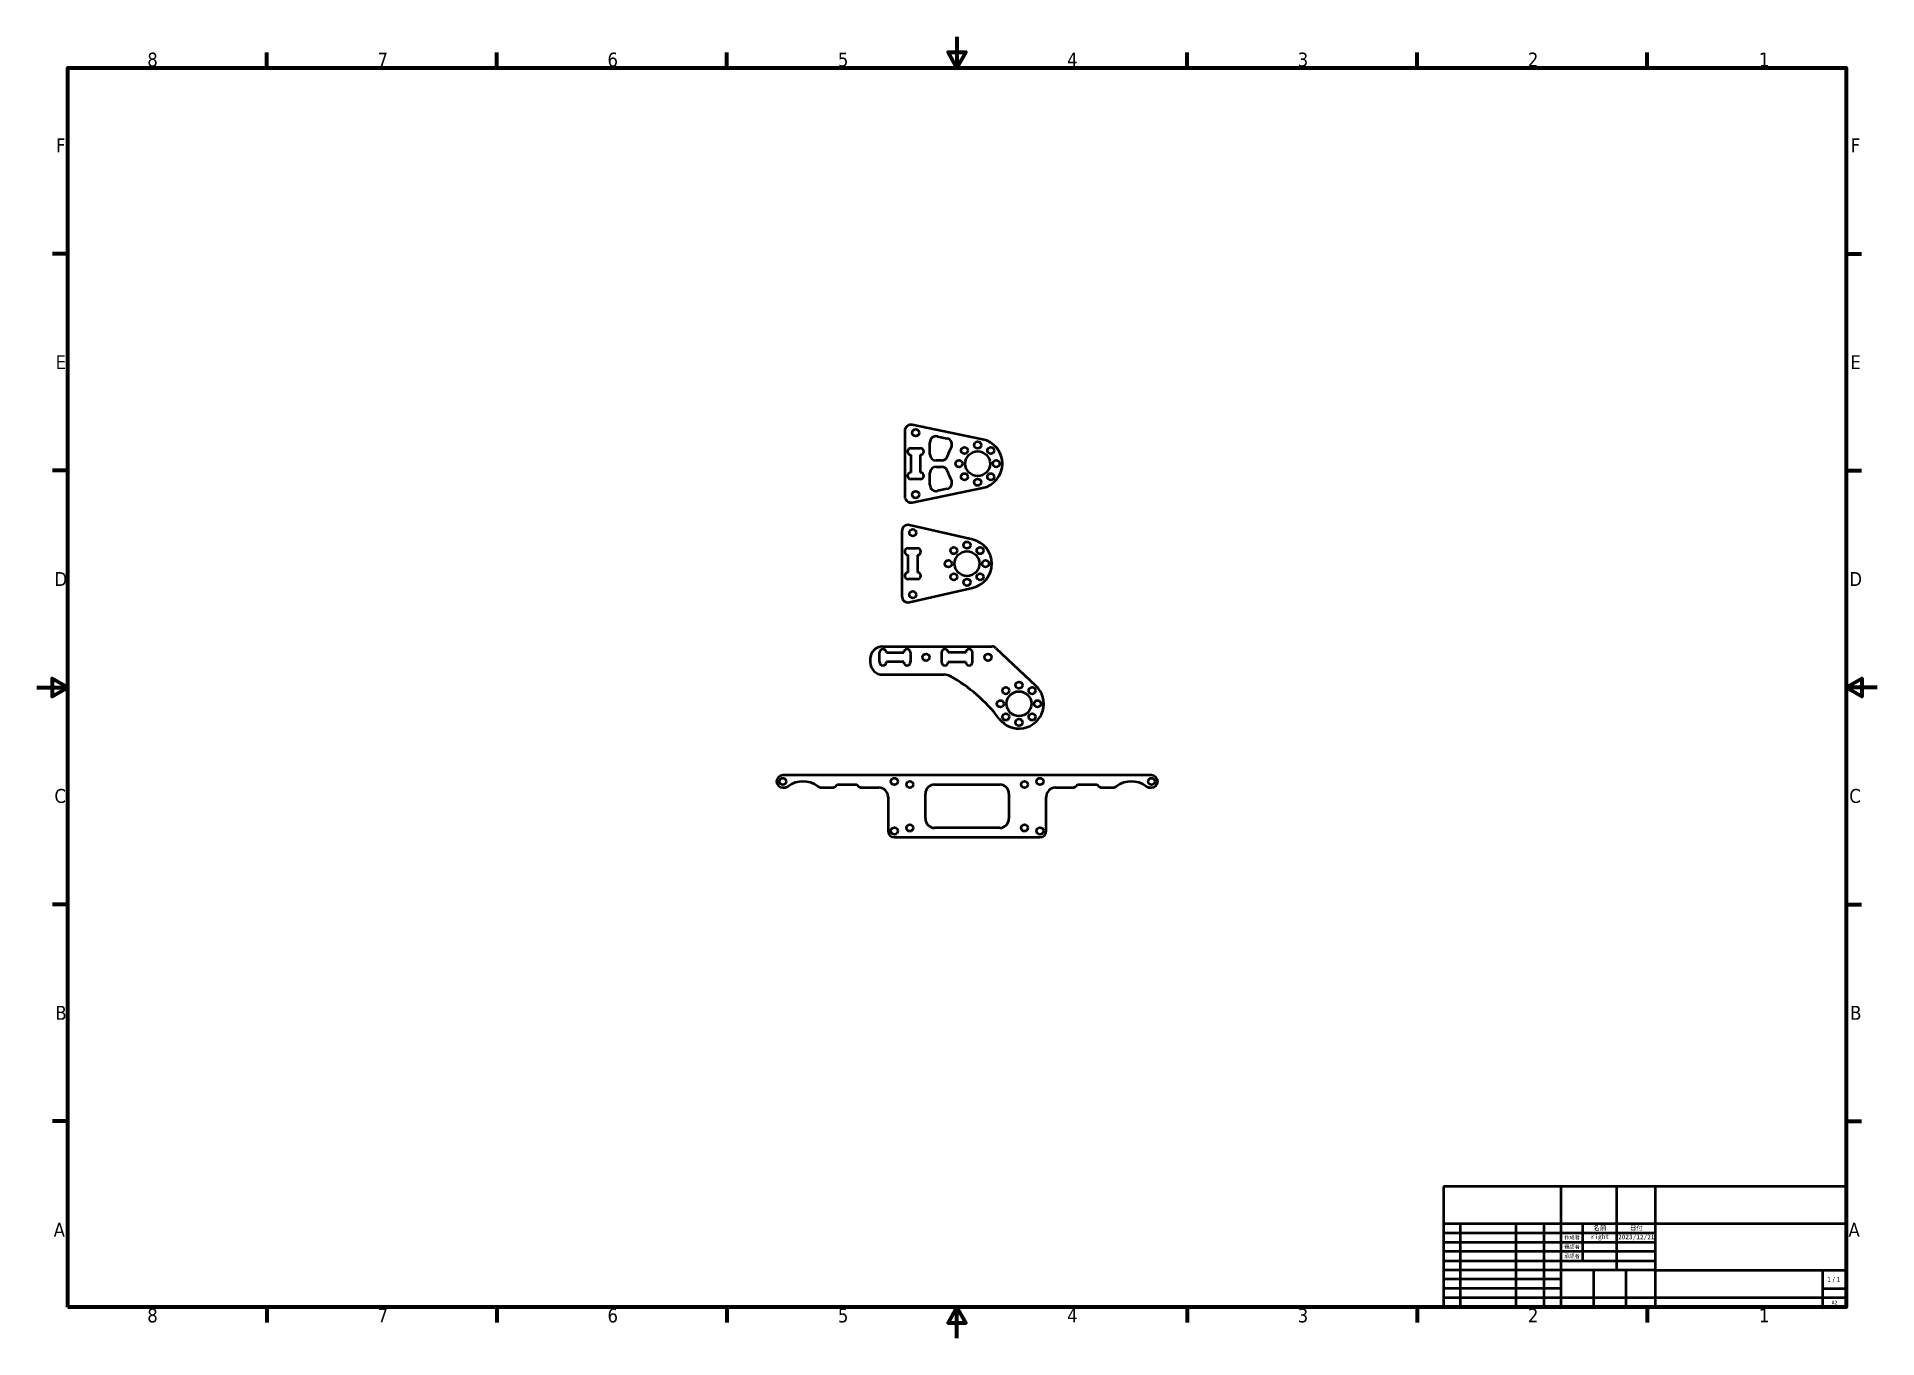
# Model space of a CAD drawing. Header units: millimetres. Extents: x 0 to 594, y 0 to 420.
import ezdxf
from ezdxf.enums import TextEntityAlignment as Align

# ---------------------------------------------------------------- set-up
doc = ezdxf.new("R2018")
doc.units = ezdxf.units.MM
for name, color, linetype, lineweight in [('Border (ISO)', 7, 'Continuous', 70), ('Title (ISO)', 7, 'Continuous', 50), ('Visible (ISO)', 7, 'Continuous', 50)]:
    doc.layers.add(name, color=color, linetype=linetype, lineweight=lineweight)
doc.styles.add('Note Text (JIS)', font='tahoma.ttf')
doc.styles.add('文字スタイル38', font='tahoma.ttf')
doc.styles.add('文字スタイル39', font='tahoma.ttf')
doc.styles.add('文字スタイル41', font='tahoma.ttf')

# ---------------------------------------------------------------- blocks, each defined once
blk = doc.blocks.new('図面枠 既定の図面枠')
at = {"layer": 'Border (ISO)'}
for p, q in [((74.25, 410), (74.25, 414.9)), ((148.5, 410), (148.5, 414.9)), ((222.75, 410), (222.75, 414.9)), ((371.25, 410), (371.25, 414.9)), ((445.5, 410), (445.5, 414.9)), ((519.75, 410), (519.75, 414.9)), ((10, 350), (5.1, 350)), ((584, 350), (588.9, 350)), ((10, 280), (5.1, 280)), ((584, 280), (588.9, 280)), ((10, 140), (5.1, 140)), ((584, 140), (588.9, 140)), ((10, 70), (5.1, 70)), ((584, 70), (588.9, 70)), ((74.25, 10), (74.25, 5.1)), ((148.5, 10), (148.5, 5.1)), ((222.75, 10), (222.75, 5.1)), ((371.25, 10), (371.25, 5.1)), ((445.5, 10), (445.5, 5.1)), ((519.75, 10), (519.75, 5.1))]:
    blk.add_line(p, q, dxfattribs=at)
at = {"layer": 'Border (ISO)', "flags": 128}
for points in [[(297, 420), (297, 410), (294.11, 415), (299.89, 415), (297, 410)], [(10, 10), (10, 410), (584, 410), (584, 10), (10, 10)], [(0, 210), (10, 210), (5, 212.89), (5, 207.11), (10, 210)], [(594, 210), (584, 210), (589, 212.89), (589, 207.11), (584, 210)], [(297, 0), (297, 10), (294.11, 5), (299.89, 5), (297, 10)]]:
    blk.add_lwpolyline(points, dxfattribs=at)
at = {"layer": 'Border (ISO)', "char_height": 4.5, "attachment_point": 7, "style": 'Note Text (JIS)'}
for s, insert in [('8', (35.66, 410.3)), ('7', (109.98, 410.4)), ('6', (184.19, 410.31)), ('5', (258.56, 410.31)), ('4', (332.56, 410.4)), ('3', (406.97, 410.31)), ('2', (481.26, 410.4)), ('1', (555.86, 410.4)), ('F', (6.19, 382.75)), ('F', (585.49, 382.75)), ('E', (6.06, 312.75)), ('E', (585.36, 312.75)), ('D', (5.7, 242.75)), ('D', (585, 242.75)), ('C', (5.69, 172.67)), ('C', (584.99, 172.67)), ('B', (5.98, 102.75)), ('B', (585.28, 102.75)), ('A', (5.44, 32.75)), ('A', (584.74, 32.75)), ('8', (35.66, 5)), ('7', (109.98, 5.1)), ('6', (184.19, 5.01)), ('5', (258.56, 5.01)), ('4', (332.56, 5.1)), ('3', (406.97, 5.01)), ('2', (481.26, 5.1)), ('1', (555.86, 5.1))]:
    blk.add_mtext(s, dxfattribs=dict(at, insert=insert))
blk = doc.blocks.new('表題欄 JIS')
at = {"layer": 'Title (ISO)'}
for p, q in [((230, 139), (100, 139)), ((100, 139), (100, 100)), ((138, 100), (138, 139)), ((156, 127), (156, 139)), ((168.5, 100), (168.5, 139)), ((230, 100), (230, 139)), ((100, 127), (230, 127)), ((105.5, 100), (105.5, 127)), ((123.5, 100), (123.5, 127)), ((132.5, 100), (132.5, 127)), ((145, 115), (145, 127)), ((156, 112), (156, 127)), ((100, 124), (168.5, 124)), ((100, 121), (168.5, 121)), ((168.5, 118), (100, 118)), ((100, 115), (168.5, 115)), ((138, 112), (100, 112)), ((138, 109), (100, 109)), ((168.5, 112), (138, 112)), ((148.5, 100), (148.5, 112)), ((159, 100), (159, 112)), ((168.5, 112), (230, 112)), ((222.5, 100), (222.5, 112)), ((138, 106), (100, 106)), ((230, 103), (100, 103)), ((222.5, 106), (230, 106)), ((100, 100), (230, 100))]:
    blk.add_line(p, q, dxfattribs=at)
for s, height, style, p in [('確認者', 1.2, '文字スタイル41', (141.5, 119.5)), ('作成者', 1.2, '文字スタイル41', (141.5, 122.5)), ('承認者', 1.2, '文字スタイル41', (141.5, 116.5)), ('1 / 1 ', 1.5, '文字スタイル39', (226.25, 109))]:
    blk.add_text(s, height=height, dxfattribs=dict(at, style=style)).set_placement(p, align=Align.MIDDLE_CENTER)
at = {"layer": 'Title (ISO)', "char_height": 1.5, "attachment_point": 5, "style": 'Note Text (JIS)'}
for s, insert, width in [('\\fTahoma|b0|i0;{\\H1.5000;名前}', (150.5, 125.5), 10.8457), ('\\fTahoma|b0|i0;{\\H1.5000;日付}', (162.25, 125.5), 12.2497)]:
    blk.add_mtext(s, dxfattribs=dict(at, insert=insert, width=width))
at = {"layer": 'Title (ISO)'}
for tag, height, style, p in [('会社', 3.1, '文字スタイル38', (199.25, 133)), ('確認者', 1.5, '文字スタイル39', (150.5, 119.5)), ('作成者', 1.5, '文字スタイル39', (150.5, 122.5)), ('作成日', 1.5, '文字スタイル39', (162.25, 122.5)), ('確認日', 1.5, '文字スタイル39', (162.25, 119.5)), ('エンジニアリング承認者', 1.5, '文字スタイル39', (150.5, 116.5)), ('エンジニアリング_承認日', 1.5, '文字スタイル39', (162.25, 116.5)), ('部品番号', 3.1, '文字スタイル38', (195.5, 107.5)), ('シート_サイズ', 1.2, '文字スタイル41', (226.25, 101.5))]:
    blk.add_attdef(tag, text='', height=height, dxfattribs=dict(at, style=style)).set_placement(p, align=Align.MIDDLE_CENTER)
at = {"layer": 'Title (ISO)', "style": '文字スタイル38'}
blk.add_attdef('タイトル', text='', height=3.1, dxfattribs=at).set_placement((169.5, 126), align=Align.TOP_LEFT)

msp = doc.modelspace()

# ---------------------------------------------------------------- linework, layer by layer
at = {"layer": 'Visible (ISO)'}
for p, q in [((280.16, 292.79), (280.16, 271.7)), ((305.27, 290.08), (282.56, 294.75)), ((282.16, 287.24), (285.16, 287.24)), ((288.26, 285.24), (288.26, 289.08)), ((290.66, 291.04), (293.78, 290.4)), ((282.16, 279.44), (282.16, 285.04)), ((285.16, 285.04), (285.16, 279.44)), ((288.26, 275.4), (288.26, 279.24)), ((292.04, 283.24), (290.26, 283.24)), ((290.26, 281.24), (292.04, 281.24)), ((285.16, 277.24), (282.16, 277.24)), ((282.56, 269.74), (305.27, 274.41)), ((293.78, 274.09), (290.66, 273.45)), ((302, 257.75), (281.66, 262.39)), ((279.22, 260.45), (279.22, 239.46)), ((281.22, 254.95), (284.22, 254.95)), ((281.22, 247.15), (281.22, 252.75)), ((284.22, 252.75), (284.22, 247.15)), ((284.22, 244.95), (281.22, 244.95)), ((281.66, 237.51), (302, 242.15)), ((272, 218.25), (272, 221.25)), ((273, 223.25), (308.21, 223.25)), ((274.2, 221.25), (279.8, 221.25)), ((282, 221.25), (282, 218.25)), ((292, 221.25), (292, 218.25)), ((299.8, 221.25), (294.2, 221.25)), ((302, 218.25), (302, 221.25)), ((309.58, 222.71), (322.48, 210.58)), ((269, 219.25), (269, 218.15)), ((273, 214.15), (292.85, 214.15)), ((279.8, 218.25), (274.2, 218.25)), ((294.2, 218.25), (299.8, 218.25)), ((359.78, 181.69), (240.78, 181.69)), ((258.31, 178.68), (264.67, 178.68)), ((289.78, 178.69), (310.78, 178.69)), ((335.9, 178.68), (342.25, 178.68)), ((240.78, 177.69), (241.28, 177.69)), ((253.28, 177.69), (256.59, 177.69)), ((266.4, 177.69), (271.78, 177.69)), ((274.78, 174.69), (274.78, 163.69)), ((286.78, 167.69), (286.78, 175.69)), ((313.78, 175.69), (313.78, 167.69)), ((325.78, 163.69), (325.78, 174.69)), ((328.78, 177.69), (334.17, 177.69)), ((343.98, 177.69), (347.28, 177.69)), ((359.28, 177.69), (359.78, 177.69)), ((276.78, 161.69), (323.78, 161.69)), ((310.78, 164.69), (289.78, 164.69))]:
    msp.add_line(p, q, dxfattribs=at)
for centre, radius in [((283.66, 292.24), 1.1), ((299.41, 286.49), 1.1), ((303.66, 282.24), 4), ((303.66, 288.24), 1.1), ((307.9, 286.49), 1.1), ((297.66, 282.24), 1.1), ((309.66, 282.24), 1.1), ((283.66, 272.24), 1.1), ((299.41, 278), 1.1), ((303.66, 276.24), 1.1), ((307.9, 278), 1.1), ((282.72, 259.95), 1.1), ((300.22, 255.95), 1.1), ((294.22, 249.95), 1.1), ((295.97, 254.2), 1.1), ((300.22, 249.95), 4), ((304.46, 254.2), 1.1), ((306.22, 249.95), 1.1), ((295.97, 245.71), 1.1), ((300.22, 243.95), 1.1), ((304.46, 245.71), 1.1), ((282.72, 239.95), 1.1), ((287, 219.75), 1.1), ((307, 219.75), 1.1), ((312.76, 208.99), 1.1), ((317, 204.75), 4), ((317, 210.75), 1.1), ((321.24, 208.99), 1.1), ((311, 204.75), 1.1), ((323, 204.75), 1.1), ((312.76, 200.51), 1.1), ((317, 198.75), 1.1), ((321.24, 200.51), 1.1), ((240.78, 179.69), 1.1), ((276.78, 179.69), 1.1), ((281.78, 178.69), 1.1), ((318.78, 178.69), 1.1), ((323.78, 179.69), 1.1), ((359.78, 179.69), 1.1), ((276.78, 163.69), 1.1), ((281.78, 164.69), 1.1), ((318.78, 164.69), 1.1), ((323.78, 163.69), 1.1)]:
    msp.add_circle(centre, radius, dxfattribs=at)
for centre, radius, start, end in [((282.16, 292.79), 2, 78.37956, 180), ((290.26, 289.08), 2, 78.37956, 180), ((282.16, 286.14), 1.1, 90, 270), ((285.16, 286.14), 1.1, 270, 90), ((290.26, 285.24), 2, 180, 270), ((293.38, 288.44), 2, 328.90834, 78.37956), ((303.66, 282.24), 10, 148.90834, 165.52249), ((303.66, 282.24), 8, 281.62044, 78.37956), ((282.16, 278.34), 1.1, 90, 270), ((285.16, 278.34), 1.1, 270, 90), ((290.26, 279.24), 2, 90, 180), ((292.04, 285.24), 2, 270, 345.52249), ((292.04, 279.24), 2, 14.47751, 90), ((303.66, 282.24), 10, 194.47751, 211.09166), ((290.26, 275.4), 2, 180, 281.62044), ((293.38, 276.05), 2, 281.62044, 31.09166), ((282.16, 271.7), 2, 180, 281.62044), ((281.22, 260.45), 2, 77.1401, 180), ((300.22, 249.95), 8, 282.8599, 77.1401), ((281.22, 253.85), 1.1, 90, 270), ((284.22, 253.85), 1.1, 270, 90), ((281.22, 246.05), 1.1, 90, 270), ((284.22, 246.05), 1.1, 270, 90), ((281.22, 239.46), 2, 180, 282.8599), ((273, 219.25), 4, 90, 180), ((273.1, 221.25), 1.1, 0, 180), ((280.9, 221.25), 1.1, 0, 180), ((293.1, 221.25), 1.1, 0, 180), ((300.9, 221.25), 1.1, 0, 180), ((308.21, 221.25), 2, 46.77044, 90), ((273, 218.15), 4, 180, 270), ((273.1, 218.25), 1.1, 180, 0), ((280.9, 218.25), 1.1, 180, 0), ((293.1, 218.25), 1.1, 180, 0), ((292.85, 210.15), 4, 61.18743, 90), ((300.9, 218.25), 1.1, 180, 0), ((270.68, 169.84), 50, 36.99997, 61.18743), ((317, 204.75), 8, 216.99997, 46.77044), ((240.78, 179.69), 2, 90, 270), ((247.28, 171.69), 8, 53.1301, 126.8699), ((256.59, 179.69), 2, 270, 329.68951), ((266.4, 179.69), 2, 210.31049, 270), ((289.78, 175.69), 3, 90, 180), ((310.78, 175.69), 3, 0, 90), ((334.17, 179.69), 2, 270, 329.68951), ((343.98, 179.69), 2, 210.31049, 270), ((353.28, 171.69), 8, 53.1301, 126.8699), ((359.78, 179.69), 2, 270, 90), ((241.28, 179.69), 2, 270, 306.8699), ((253.28, 179.69), 2, 233.1301, 270), ((271.78, 174.69), 3, 0, 90), ((328.78, 174.69), 3, 90, 180), ((347.28, 179.69), 2, 270, 306.8699), ((359.28, 179.69), 2, 233.1301, 270), ((289.78, 167.69), 3, 180, 270), ((310.78, 167.69), 3, 270, 0), ((276.78, 163.69), 2, 180, 270), ((323.78, 163.69), 2, 270, 0)]:
    msp.add_arc(centre, radius, start, end, dxfattribs=at)

# ---------------------------------------------------------------- block references
msp.add_blockref('図面枠 既定の図面枠', (0, 0))
ref = msp.add_blockref('表題欄 JIS', (354, -90))
lines = msp.add_mtext('2023/12/21', dxfattribs={"layer": 'Title (ISO)', "insert": (516.25, 32.5), "char_height": 1.5, "width": 11.658, "attachment_point": 5, "style": '文字スタイル39'})
ref.add_attrib('作成日', '', (516.25, 32.5)).embed_mtext(lines)
lines = msp.add_mtext('right', dxfattribs={"layer": 'Title (ISO)', "insert": (504.5, 32.5), "char_height": 1.5, "width": 10.9297, "attachment_point": 5, "style": '文字スタイル39'})
ref.add_attrib('作成者', '', (504.5, 32.5)).embed_mtext(lines)
lines = msp.add_mtext('A2', dxfattribs={"layer": 'Title (ISO)', "insert": (580.25, 11.5), "char_height": 1.2, "width": 7.2379, "attachment_point": 5, "style": '文字スタイル41'})
ref.add_attrib('シート_サイズ', '', (580.25, 11.5)).embed_mtext(lines)

doc.saveas('drawing.dxf')
